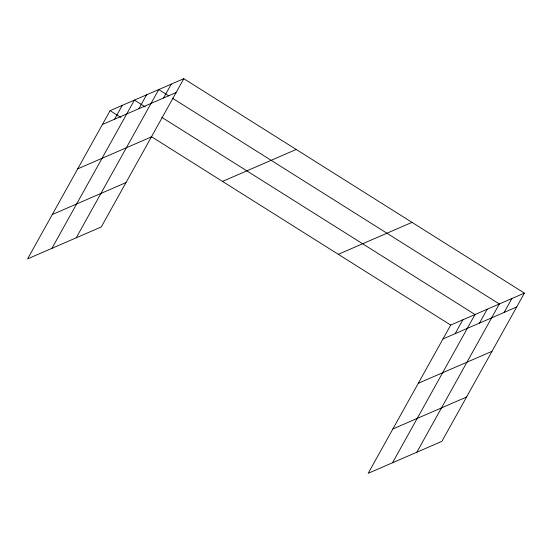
<?xml version="1.0" encoding="UTF-8"?>
<svg xmlns="http://www.w3.org/2000/svg" width="552" height="552" viewBox="0 0 552 552"><rect width="100%" height="100%" fill="white"/><g stroke="black" fill="none" stroke-linecap="round" stroke-linejoin="round"><path stroke-width="0.83" d="M183.802 78.694L110.103 110.655L27.6 258.881L101.299 226.927L183.802 78.694L524.4 293.119L441.897 441.345L368.198 473.305L450.701 325.073L524.4 293.119M114.547 119.246L122.261 105.377M51.922 248.338L134.426 100.105L145.231 106.909M138.862 108.703L146.584 94.834M76.238 237.788L158.748 89.562L168.829 95.91M163.551 97.994L171.272 84.125M455.145 333.67L462.859 319.801M392.52 462.762L475.024 314.53L161.805 117.341M479.46 323.127L487.181 309.258M416.836 452.212L499.339 303.986L172.438 98.18M504.148 312.418L511.87 298.549M102.382 124.524L176.081 92.563M77.708 168.864L151.407 136.903M52.281 214.542L125.98 182.588M222.504 181.415L296.203 149.454M338.307 254.313L412.006 222.359M442.98 338.949L516.679 306.988M418.306 383.288L492.004 351.327M392.879 428.966L466.578 397.012M110.103 110.655L120.909 117.459M151.172 136.51L450.701 325.073"/></g></svg>
